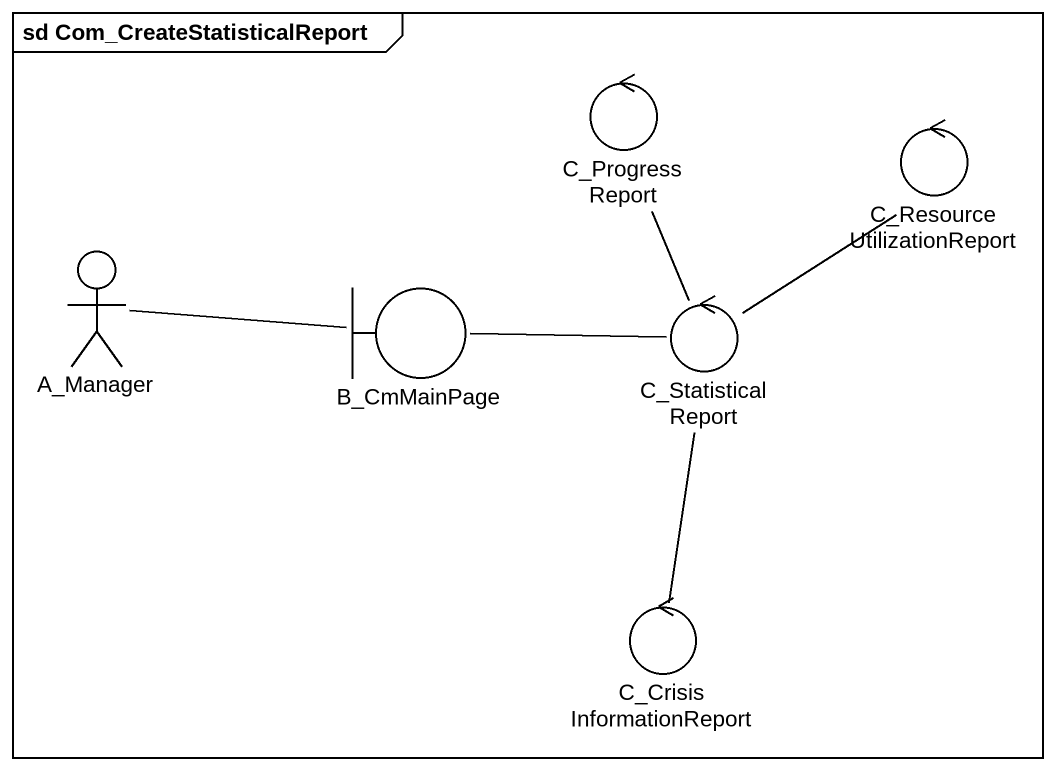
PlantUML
@startuml
mainframe sd Com_CreateStatisticalReport
control C_ProgressReport
control C_ResourceUtilizationReport
actor A_Manager
boundary B_CmMainPage
control C_StatisticalReport
control C_CrisisInformationReport
C_ProgressReport -- C_StatisticalReport
A_Manager -right- B_CmMainPage
B_CmMainPage -right- C_StatisticalReport
C_StatisticalReport -up- C_ResourceUtilizationReport
C_StatisticalReport -- C_CrisisInformationReport
@enduml
